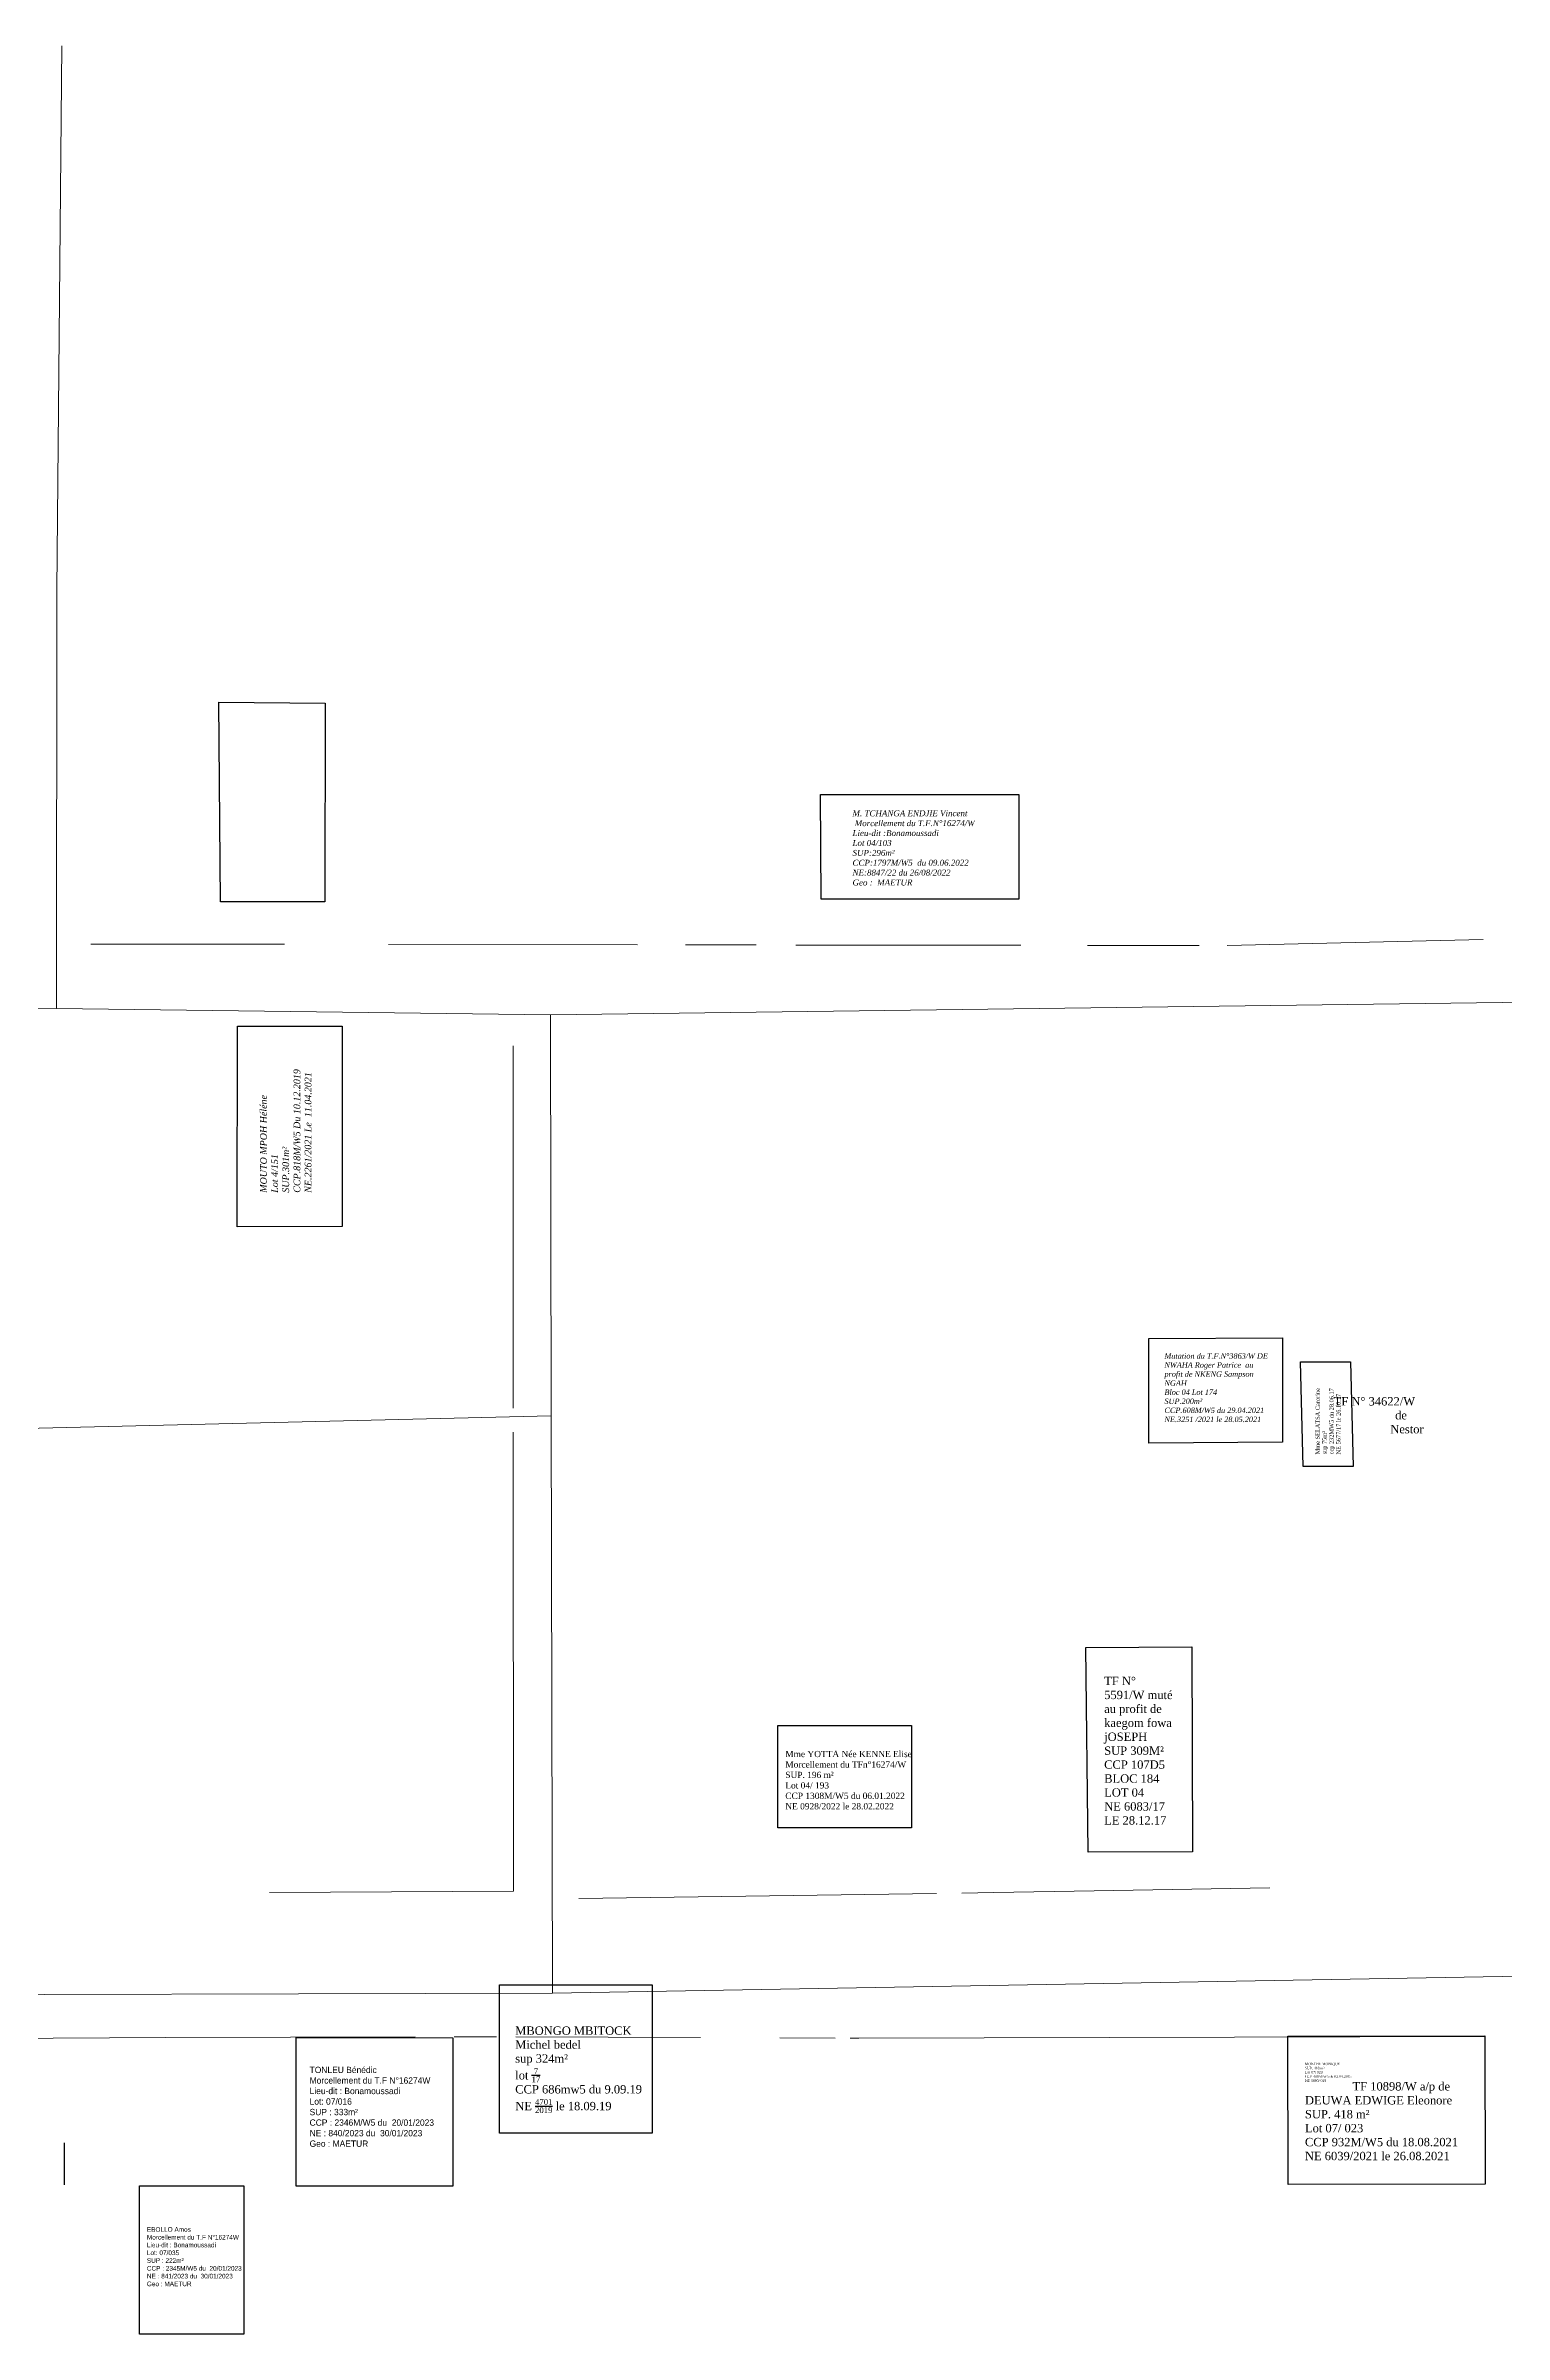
# Model space of a CAD drawing. Header units: millimetres. Extents: x 579832 to 917290, y 449831 to 1452191.
# Drawn here: x 582683.9 to 582858.4, y 452049.6 to 452323.3 of the extents above; entities that cross this region are included whole.
import ezdxf

# ---------------------------------------------------------------- set-up
doc = ezdxf.new("R2010")
doc.units = ezdxf.units.MM
doc.header["$LTSCALE"] = 10
for name, color, linetype, lineweight in [('drains_fossés', 120, 'Continuous', 20), ('MAJ APRES LE 13.01.2023', 222, 'Continuous', 30), ('Roads_others', 24, 'Continuous', 9)]:
    doc.layers.add(name, color=color, linetype=linetype, lineweight=lineweight)
for name, color, linetype in [('ECHANGEUR_PONT', 7, 'Continuous'), ('end maj 26 02 2021', 7, 'Continuous'), ('MAJ FER 2022', 7, 'Continuous'), ('MAJ JAN 2022', 1, 'Continuous'), ('MAJ_AVRIL_2021', 7, 'Continuous')]:
    doc.layers.add(name, color=color, linetype=linetype)
doc.styles.add('Times 1.0', font='times.ttf', dxfattribs={"width": 0.99, "height": 1})
doc.styles.add('Times 1.5', font='times.ttf', dxfattribs={"width": 0.99, "height": 0.75})

msp = doc.modelspace()

# ---------------------------------------------------------------- linework, layer by layer
at = {"color": 1, "flags": 128}
msp.add_lwpolyline([(582704.62, 452244.8), (582717.34, 452244.67), (582717.33, 452220.93), (582704.83, 452220.93)], close=True, dxfattribs=at)
at = {"color": 6, "flags": 128}
msp.add_lwpolyline([(582776.6, 452233.76), (582800.34, 452233.76), (582800.33, 452221.26), (582776.68, 452221.26)], close=True, dxfattribs=at)
at = {"color": 5, "flags": 128}
msp.add_lwpolyline([(582776.6, 452233.76), (582800.34, 452233.76), (582800.33, 452221.26), (582776.68, 452221.26)], close=True, dxfattribs=at)
at = {"color": 2, "flags": 128}
msp.add_lwpolyline([(582776.6, 452233.76), (582800.34, 452233.76), (582800.33, 452221.26), (582776.68, 452221.26)], close=True, dxfattribs=at)
at = {"color": 150, "lineweight": -3, "flags": 128}
msp.add_lwpolyline([(582706.86, 452206.05), (582719.37, 452206.07), (582719.4, 452182.09), (582706.84, 452182.07)], close=True, dxfattribs=at)
msp.add_lwpolyline([(582706.86, 452206.05), (582719.37, 452206.07), (582719.4, 452182.09), (582706.84, 452182.07)], close=True, dxfattribs=at)
at = {"layer": 'drains_fossés'}
for p, q in [((582689.33, 452215.87), (582712.5, 452215.85)), ((582724.91, 452215.82), (582754.72, 452215.79)), ((582760.44, 452215.78), (582768.91, 452215.77)), ((582773.64, 452215.76), (582800.56, 452215.73)), ((582808.57, 452215.72), (582821.9, 452215.7)), ((582825.27, 452215.7), (582855.88, 452216.44)), ((582739.85, 452160.38), (582739.83, 452203.71)), ((582747.68, 452101.74), (582790.47, 452102.34)), ((582747.68, 452101.74), (582790.47, 452102.34)), ((582740.15, 452085.18), (582762.26, 452085.09)), ((582740.15, 452085.18), (582762.26, 452085.09)), ((582771.76, 452085.06), (582778.37, 452085.03)), ((582771.76, 452085.06), (582778.37, 452085.03))]:
    msp.add_line(p, q, dxfattribs=at)
for points in [[(582710.71, 452102.44), (582739.88, 452102.61), (582739.85, 452157.49)], [(582710.71, 452102.44), (582739.88, 452102.61), (582739.85, 452157.49)], [(582793.52, 452102.38), (582797.35, 452102.43), (582809.36, 452102.63), (582830.35, 452102.99)], [(582793.52, 452102.38), (582797.35, 452102.43), (582809.36, 452102.63), (582830.35, 452102.99)], [(582657.81, 452084.87), (582698.27, 452085.1), (582728.13, 452085.17)], [(582657.81, 452084.87), (582698.27, 452085.1), (582728.13, 452085.17)], [(582732.77, 452085.18), (582737.61, 452085.19), (582737.85, 452085.19)], [(582732.77, 452085.18), (582737.61, 452085.19), (582737.85, 452085.19)], [(582780.16, 452085.02), (582781.21, 452085.02), (582856.14, 452085.22)], [(582780.16, 452085.02), (582781.21, 452085.02), (582856.14, 452085.22)]]:
    msp.add_lwpolyline(points, dxfattribs=at)
at = {"layer": 'end maj 26 02 2021', "color": 150, "flags": 128}
msp.add_lwpolyline([(582834.02, 452165.9), (582840.02, 452165.9), (582840.35, 452153.4), (582834.35, 452153.41)], close=True, dxfattribs=at)
msp.add_lwpolyline([(582834.02, 452165.9), (582840.02, 452165.9), (582840.35, 452153.4), (582834.35, 452153.41)], close=True, dxfattribs=at)
at = {"layer": 'end maj 26 02 2021', "color": 3, "flags": 128}
msp.add_lwpolyline([(582821.03, 452131.81), (582821.12, 452107.3), (582808.63, 452107.26), (582808.34, 452131.76)], close=True, dxfattribs=at)
msp.add_lwpolyline([(582821.03, 452131.81), (582821.12, 452107.3), (582808.63, 452107.26), (582808.34, 452131.76)], close=True, dxfattribs=at)
msp.add_lwpolyline([(582821.03, 452131.81), (582821.12, 452107.3), (582808.63, 452107.26), (582808.34, 452131.76)], close=True, dxfattribs=at)
msp.add_lwpolyline([(582821.03, 452131.81), (582821.12, 452107.3), (582808.63, 452107.26), (582808.34, 452131.76)], close=True, dxfattribs=at)
at = {"layer": 'end maj 26 02 2021', "color": 150, "lineweight": -3, "flags": 128}
for points in [[(582738.21, 452091.39), (582756.46, 452091.39), (582756.47, 452073.64), (582750.72, 452073.64), (582738.22, 452073.64)], [(582738.21, 452091.39), (582756.46, 452091.39), (582756.47, 452073.64), (582750.72, 452073.64), (582738.22, 452073.64)], [(582738.21, 452091.39), (582756.46, 452091.39), (582756.47, 452073.64), (582750.72, 452073.64), (582738.22, 452073.64)], [(582738.21, 452091.39), (582756.46, 452091.39), (582756.47, 452073.64), (582750.72, 452073.64), (582738.22, 452073.64)], [(582832.53, 452085.26), (582856.07, 452085.3), (582856.11, 452067.54), (582832.57, 452067.51)], [(582832.53, 452085.26), (582856.07, 452085.3), (582856.11, 452067.54), (582832.57, 452067.51)], [(582832.53, 452085.26), (582856.07, 452085.3), (582856.11, 452067.54), (582832.57, 452067.51)], [(582832.53, 452085.26), (582856.07, 452085.3), (582856.11, 452067.54), (582832.57, 452067.51)]]:
    msp.add_lwpolyline(points, close=True, dxfattribs=at)
at = {"layer": 'end maj 26 02 2021', "flags": 128}
msp.add_lwpolyline([(582686.11, 452072.49), (582686.11, 452067.49)], dxfattribs=at)
msp.add_lwpolyline([(582686.11, 452072.49), (582686.11, 452067.49)], dxfattribs=at)
msp.add_lwpolyline([(582686.11, 452072.49), (582686.11, 452067.49)], dxfattribs=at)
msp.add_lwpolyline([(582686.11, 452072.49), (582686.11, 452067.49)], dxfattribs=at)
at = {"layer": 'MAJ APRES LE 13.01.2023', "lineweight": 30, "flags": 128}
for points in [[(582713.88, 452085.08), (582732.62, 452085.07), (582732.63, 452067.32), (582720.13, 452067.32), (582713.88, 452067.33)], [(582713.88, 452085.08), (582732.62, 452085.07), (582732.63, 452067.32), (582720.13, 452067.32), (582713.88, 452067.33)], [(582695.14, 452067.36), (582707.63, 452067.36), (582707.63, 452049.61), (582695.13, 452049.61)], [(582695.14, 452067.36), (582707.63, 452067.36), (582707.63, 452049.61), (582695.13, 452049.61)]]:
    msp.add_lwpolyline(points, close=True, dxfattribs=at)
at = {"layer": 'MAJ JAN 2022', "lineweight": -3, "flags": 128}
msp.add_lwpolyline([(582771.5, 452122.43), (582787.5, 452122.43), (582787.49, 452110.19), (582771.49, 452110.19)], close=True, dxfattribs=at)
msp.add_lwpolyline([(582771.5, 452122.43), (582787.5, 452122.43), (582787.49, 452110.19), (582771.49, 452110.19)], close=True, dxfattribs=at)
msp.add_lwpolyline([(582771.5, 452122.43), (582787.5, 452122.43), (582787.49, 452110.19), (582771.49, 452110.19)], close=True, dxfattribs=at)
msp.add_lwpolyline([(582771.5, 452122.43), (582787.5, 452122.43), (582787.49, 452110.19), (582771.49, 452110.19)], close=True, dxfattribs=at)
at = {"layer": 'MAJ_AVRIL_2021', "color": 3, "lineweight": -3, "flags": 128}
msp.add_lwpolyline([(582831.9, 452168.8), (582831.9, 452156.3), (582815.9, 452156.2), (582815.9, 452168.7)], close=True, dxfattribs=at)
msp.add_lwpolyline([(582831.9, 452168.8), (582831.9, 452156.3), (582815.9, 452156.2), (582815.9, 452168.7)], close=True, dxfattribs=at)
at = {"layer": 'Roads_others'}
for points in [[(582685.86, 452323.31), (582685.24, 452258.21), (582685.22, 452208.17)], [(582870.48, 452209.06), (582744.29, 452207.43), (582685.22, 452208.17), (582560.3, 452209.69)], [(582744.29, 452207.43), (582744.39, 452159.45), (582744.53, 452090.42)], [(582744.29, 452207.43), (582744.39, 452159.45), (582744.53, 452090.42)], [(582744.39, 452159.45), (582681.44, 452157.92), (582672.34, 452157.71), (582664.22, 452157.51), (582655.6, 452157.29)], [(583168.13, 452092.06), (583096.18, 452092.25), (582957.17, 452091.84), (582869.52, 452092.59), (582744.53, 452090.42), (582653.39, 452090.16), (582561.19, 452089.11), (582489.43, 452088.24), (582410.54, 452087.22), (582288.24, 452088.64), (582256.58, 452088.43), (582224.07, 452088.44), (582160.77, 452088.45), (582098.21, 452088.46), (582013.74, 452087.42), (581953.31, 452087.43)], [(583168.13, 452092.06), (583096.18, 452092.25), (582957.17, 452091.84), (582869.52, 452092.59), (582744.53, 452090.42), (582653.39, 452090.16), (582561.19, 452089.11), (582489.43, 452088.24), (582410.54, 452087.22), (582288.24, 452088.64), (582256.58, 452088.43), (582224.07, 452088.44), (582160.77, 452088.45), (582098.21, 452088.46), (582013.74, 452087.42), (581953.31, 452087.43)]]:
    msp.add_lwpolyline(points, dxfattribs=at)

# ---------------------------------------------------------------- texts
at = {"color": 6, "insert": (582780.44, 452231.87), "char_height": 0.7095, "width": 44.8092, "attachment_point": 1, "rotation": 0.0215}
msp.add_mtext('{\\fTimes New Roman|b0|i1|c0|p18;M. TCHANGA ENDJIE Vincent\\P \\C1;Morcellement du T.F.N°16274/W\\P\\C7;Lieu-dit :Bonamoussadi \\PLot 04/103\\PSUP:296m²\\PCCP:1797M/W5  du 09.06.2022\\PNE:8847/22 du 26/08/2022\\PGeo :  MAETUR}', dxfattribs=at)
at = {"color": 2, "insert": (582780.44, 452231.87), "char_height": 0.7095, "width": 44.8092, "attachment_point": 1, "rotation": 0.0215}
msp.add_mtext('{\\fTimes New Roman|b0|i1|c0|p18;M. TCHANGA ENDJIE Vincent\\P \\C1;Morcellement du T.F.N°16274/W\\P\\C7;Lieu-dit :Bonamoussadi \\PLot 04/103\\PSUP:296m²\\PCCP:1797M/W5  du 09.06.2022\\PNE:8847/22 du 26/08/2022\\PGeo :  MAETUR}', dxfattribs=at)
msp.add_mtext('{\\fTimes New Roman|b0|i1|c0|p18;M. TCHANGA ENDJIE Vincent\\P \\C1;Morcellement du T.F.N°16274/W\\P\\C7;Lieu-dit :Bonamoussadi \\PLot 04/103\\PSUP:296m²\\PCCP:1797M/W5  du 09.06.2022\\PNE:8847/22 du 26/08/2022\\PGeo :  MAETUR}', dxfattribs=at)
at = {"layer": 'ECHANGEUR_PONT', "color": 150, "linetype": 'ByBlock', "lineweight": -3, "ltscale": 0.0014, "insert": (582817.76, 452166.94), "char_height": 0.65, "width": 12.5769, "attachment_point": 1, "style": 'Times 1.5'}
msp.add_mtext('{\\fTimes New Roman|b0|i1|c0|p18;\\C1;Mutation du T.F.N°3863/W DE NWAHA Roger Patrice  \\C7;au profit de NKENG Sampson NGAH\\PBloc 04 Lot 174\\PSUP.200m²\\PCCP.608M/W5 du 29.04.2021\\PNE.3251 /2021 le 28.05.2021}', dxfattribs=at)
msp.add_mtext('{\\fTimes New Roman|b0|i1|c0|p18;\\C1;Mutation du T.F.N°3863/W DE NWAHA Roger Patrice  \\C7;au profit de NKENG Sampson NGAH\\PBloc 04 Lot 174\\PSUP.200m²\\PCCP.608M/W5 du 29.04.2021\\PNE.3251 /2021 le 28.05.2021}', dxfattribs=at)
at = {"layer": 'end maj 26 02 2021', "color": 150, "linetype": 'ByBlock', "lineweight": -3, "ltscale": 0.0014, "attachment_point": 1, "rotation": 90, "style": 'Times 1.0'}
for s, insert, char_height, width in [('{\\fTimes New Roman|b0|i1|c0|p18;\\C7;MOUTO MPOH Héléne \\PLot 4/151\\PSUP.301m²\\PCCP.818M/W5 Du 10.12.2019\\PNE.2261/2021 Le  11.04.2021}', (582709.57, 452186.13), 0.8, 20.2913), ('{\\fTimes New Roman|b0|i1|c0|p18;\\C7;MOUTO MPOH Héléne \\PLot 4/151\\PSUP.301m²\\PCCP.818M/W5 Du 10.12.2019\\PNE.2261/2021 Le  11.04.2021}', (582709.57, 452186.13), 0.8, 20.2913), ('Mme SELATSA Carorine\\Psup 75m²\\Pccp 232MW5 du 28.06.17\\PNE 5677/17 le 26.10.17', (582835.83, 452154.84), 0.5, 14.048), ('Mme SELATSA Carorine\\Psup 75m²\\Pccp 232MW5 du 28.06.17\\PNE 5677/17 le 26.10.17', (582835.83, 452154.84), 0.5, 14.048)]:
    msp.add_mtext(s, dxfattribs=dict(at, insert=insert, char_height=char_height, width=width))
at = {"layer": 'end maj 26 02 2021', "color": 1, "linetype": 'ByBlock', "lineweight": -3, "ltscale": 0.0014, "char_height": 1, "attachment_point": 1, "style": 'Times 1.0'}
for s, insert, width in [('{\\fTimes New Roman|b0|i0|c186|p18;TF N° 34622/W} appartenant de BAKANG Nestor', (582838.01, 452161.69), 12.6791), ('{\\fTimes New Roman|b0|i0|c186|p18;TF N° 34622/W} appartenant de BAKANG Nestor', (582838.01, 452161.69), 12.6791), ('TF N° 5591/W muté au profit de kaegom fowa jOSEPH \\PSUP 309M²\\PCCP 107D5\\PBLOC 184 LOT 04\\PNE 6083/17 LE 28.12.17', (582810.55, 452128.24), 8.8593), ('TF N° 5591/W muté au profit de kaegom fowa jOSEPH \\PSUP 309M²\\PCCP 107D5\\PBLOC 184 LOT 04\\PNE 6083/17 LE 28.12.17', (582810.55, 452128.24), 8.8593), ('TF N° 5591/W muté au profit de kaegom fowa jOSEPH \\PSUP 309M²\\PCCP 107D5\\PBLOC 184 LOT 04\\PNE 6083/17 LE 28.12.17', (582810.55, 452128.24), 8.8593), ('TF N° 5591/W muté au profit de kaegom fowa jOSEPH \\PSUP 309M²\\PCCP 107D5\\PBLOC 184 LOT 04\\PNE 6083/17 LE 28.12.17', (582810.55, 452128.24), 8.8593)]:
    msp.add_mtext(s, dxfattribs=dict(at, insert=insert, width=width))
at = {"layer": 'end maj 26 02 2021', "color": 150, "linetype": 'ByBlock', "lineweight": -3, "ltscale": 0.0014, "attachment_point": 1, "style": 'Times 1.0'}
for s, insert, char_height, width in [('\\A1;MBONGO MBITOCK Michel bedel\\Psup 324m²\\Plot {\\H0.7x;\\S7/17;}\\PCCP 686mw5 du 9.09.19\\PNE {\\H0.7x;\\S4701/2019;} le 18.09.19', (582740.09, 452086.42), 1, 15.6071), ('\\A1;MBONGO MBITOCK Michel bedel\\Psup 324m²\\Plot {\\H0.7x;\\S7/17;}\\PCCP 686mw5 du 9.09.19\\PNE {\\H0.7x;\\S4701/2019;} le 18.09.19', (582740.09, 452086.42), 1, 15.6071), ('\\A1;MBONGO MBITOCK Michel bedel\\Psup 324m²\\Plot {\\H0.7x;\\S7/17;}\\PCCP 686mw5 du 9.09.19\\PNE {\\H0.7x;\\S4701/2019;} le 18.09.19', (582740.09, 452086.42), 1, 15.6071), ('\\A1;MBONGO MBITOCK Michel bedel\\Psup 324m²\\Plot {\\H0.7x;\\S7/17;}\\PCCP 686mw5 du 9.09.19\\PNE {\\H0.7x;\\S4701/2019;} le 18.09.19', (582740.09, 452086.42), 1, 15.6071), ('{\\C256;MONTHE MONIQUE\\PSUP. 418 m²\\PLot 07/ 023\\PCCP 408M/W5 du 02.04.2015\\PNE 5890/ 019 le 26.11.2019}', (582834.57, 452082.09), 0.3, 33.2869), ('{\\C256;MONTHE MONIQUE\\PSUP. 418 m²\\PLot 07/ 023\\PCCP 408M/W5 du 02.04.2015\\PNE 5890/ 019 le 26.11.2019}', (582834.57, 452082.09), 0.3, 33.2869), ('{\\C256;MONTHE MONIQUE\\PSUP. 418 m²\\PLot 07/ 023\\PCCP 408M/W5 du 02.04.2015\\PNE 5890/ 019 le 26.11.2019}', (582834.57, 452082.09), 0.3, 33.2869), ('{\\C256;MONTHE MONIQUE\\PSUP. 418 m²\\PLot 07/ 023\\PCCP 408M/W5 du 02.04.2015\\PNE 5890/ 019 le 26.11.2019}', (582834.57, 452082.09), 0.3, 33.2869), ('{\\C256;mutation TF 10898/W a/p de \\PDEUWA EDWIGE Eleonore \\PSUP. 418 m²\\PLot 07/ 023\\PCCP 932M/W5 du 18.08.2021\\PNE 6039/2021 le 26.08.2021}', (582834.57, 452079.76), 1, 33.2869), ('{\\C256;mutation TF 10898/W a/p de \\PDEUWA EDWIGE Eleonore \\PSUP. 418 m²\\PLot 07/ 023\\PCCP 932M/W5 du 18.08.2021\\PNE 6039/2021 le 26.08.2021}', (582834.57, 452079.76), 1, 33.2869), ('{\\C256;mutation TF 10898/W a/p de \\PDEUWA EDWIGE Eleonore \\PSUP. 418 m²\\PLot 07/ 023\\PCCP 932M/W5 du 18.08.2021\\PNE 6039/2021 le 26.08.2021}', (582834.57, 452079.76), 1, 33.2869), ('{\\C256;mutation TF 10898/W a/p de \\PDEUWA EDWIGE Eleonore \\PSUP. 418 m²\\PLot 07/ 023\\PCCP 932M/W5 du 18.08.2021\\PNE 6039/2021 le 26.08.2021}', (582834.57, 452079.76), 1, 33.2869)]:
    msp.add_mtext(s, dxfattribs=dict(at, insert=insert, char_height=char_height, width=width))
at = {"layer": 'MAJ APRES LE 13.01.2023', "lineweight": 30, "attachment_point": 1, "rotation": 359.9877}
for s, insert, char_height, width in [('{\\C7;TONLEU Bénédic \\P\\C1;Morcellement du T.F N°16274W     \\P\\C7;Lieu-dit : Bonamoussadi\\PLot: 07/016\\PSUP : 333m²\\PCCP : 2346M/W5 du  20/01/2023\\PNE : 840/2023 du  30/01/2023\\P\\C1;Geo : MAETUR}', (582715.49, 452081.6), 0.7558, 17.1546), ('{\\C7;TONLEU Bénédic \\P\\C1;Morcellement du T.F N°16274W     \\P\\C7;Lieu-dit : Bonamoussadi\\PLot: 07/016\\PSUP : 333m²\\PCCP : 2346M/W5 du  20/01/2023\\PNE : 840/2023 du  30/01/2023\\P\\C1;Geo : MAETUR}', (582715.49, 452081.6), 0.7558, 17.1546), ('{\\C7;EBOLLO Amos \\P\\C1;Morcellement du T.F N°16274W     \\P\\C7;Lieu-dit : Bonamoussadi\\PLot: 07/035\\PSUP : 222m²\\PCCP : 2345M/W5 du  20/01/2023\\PNE : 841/2023 du  30/01/2023\\P\\C1;Geo : MAETUR}', (582696.02, 452062.42), 0.558, 12.6645), ('{\\C7;EBOLLO Amos \\P\\C1;Morcellement du T.F N°16274W     \\P\\C7;Lieu-dit : Bonamoussadi\\PLot: 07/035\\PSUP : 222m²\\PCCP : 2345M/W5 du  20/01/2023\\PNE : 841/2023 du  30/01/2023\\P\\C1;Geo : MAETUR}', (582696.02, 452062.42), 0.558, 12.6645)]:
    msp.add_mtext(s, dxfattribs=dict(at, insert=insert, char_height=char_height, width=width))
at = {"layer": 'MAJ FER 2022', "color": 150, "linetype": 'ByBlock', "lineweight": -3, "ltscale": 0.0014, "insert": (582772.4, 452119.38), "char_height": 0.75, "width": 24.9652, "attachment_point": 1, "style": 'Times 1.0'}
msp.add_mtext('{\\C256;Mme YOTTA Née KENNE Elise \\P\\C1;Morcellement du TFn°16274/W\\C256;\\PSUP. 196 m²\\PLot 04/ 193 \\PCCP 1308M/W5 du 06.01.2022\\PNE 0928/2022 le 28.02.2022}', dxfattribs=at)
msp.add_mtext('{\\C256;Mme YOTTA Née KENNE Elise \\P\\C1;Morcellement du TFn°16274/W\\C256;\\PSUP. 196 m²\\PLot 04/ 193 \\PCCP 1308M/W5 du 06.01.2022\\PNE 0928/2022 le 28.02.2022}', dxfattribs=at)
msp.add_mtext('{\\C256;Mme YOTTA Née KENNE Elise \\P\\C1;Morcellement du TFn°16274/W\\C256;\\PSUP. 196 m²\\PLot 04/ 193 \\PCCP 1308M/W5 du 06.01.2022\\PNE 0928/2022 le 28.02.2022}', dxfattribs=at)
msp.add_mtext('{\\C256;Mme YOTTA Née KENNE Elise \\P\\C1;Morcellement du TFn°16274/W\\C256;\\PSUP. 196 m²\\PLot 04/ 193 \\PCCP 1308M/W5 du 06.01.2022\\PNE 0928/2022 le 28.02.2022}', dxfattribs=at)

doc.saveas('drawing.dxf')
